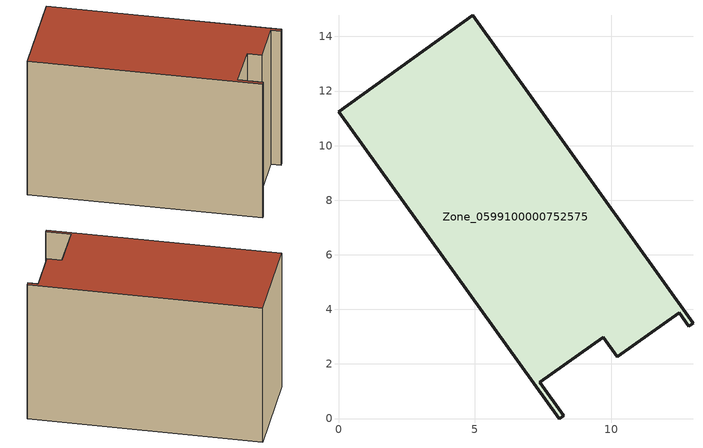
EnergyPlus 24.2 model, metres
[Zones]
Zone_0599100000752575
 floor ground (C_G): 0,11.25 4.93,14.77 12.99,3.49 12.83,3.38 12.48,3.87 10.22,2.26 9.7,2.98 7.38,1.32 8.25,0.11 8.09,0 z0
 wall outside (C_F): 7.38,1.32 9.7,2.98 10.22,2.26 12.48,3.87 12.83,3.38 12.99,3.49 4.93,14.77 0,11.25 8.09,0 8.25,0.11 7.38,1.32 z0:9.17
 roof outside (C_R): 12.99,3.49 4.93,14.77 0,11.25 8.09,0 8.25,0.11 7.38,1.32 9.7,2.98 10.22,2.26 12.48,3.87 12.83,3.38 z9.17
[BUILDING]
Pand.0599100000752575: North Axis=0; Terrain=City; Loads Convergence Tolerance Value=0.04; Temperature Convergence Tolerance Value=0.4; Solar Distribution=FullExterior; Maximum Number of Warmup Days=25; Minimum Number of Warmup Days=1
[Site:Location]
Rotterdam.The.Hague.AP_ZH_NLD Design_Conditions: Latitude=51.96; Longitude=4.45; Time Zone=1; Elevation=-4.5
[SITE:GROUNDTEMPERATURE:BUILDINGSURFACE]
18, 18, 18, 18, 18, 18, 18, 18, 18, 18, 18, 18
[MATERIAL] Thermal Absorptance=0.9; Solar Absorptance=0.7; Visible Absorptance=0.7
Name | Roughness | Thickness | Conductivity | Density | Specific Heat
G.TI.2006-2014 | MediumSmooth | 0.15 | 0.06 | 540 | 1210
F.TI.2006-2014 | Rough | 0.3 | 0.12 | 1920 | 840
R.TI.2006-2014 | MediumRough | 0.2 | 0.08 | 1500 | 1000
[CONSTRUCTION]
C_G: G.TI.2006-2014
C_F: F.TI.2006-2014
C_R: R.TI.2006-2014
[ZONE]
Zone_0599100000752575: Type=1; Multiplier=1; Ceiling Height=Autocalculate; Volume=Autocalculate; Floor Area=autocalculate; Part of Total Floor Area=Yes
[ZONEINFILTRATION:DESIGNFLOWRATE]
Infil_Zone_0599100000752575: Zone or ZoneList or Space or SpaceList=Zone_0599100000752575; Schedule=AlwaysOn; Design Flow Rate Calculation Method=Flow/Area; Flow Rate per Floor Area=0.0015; Constant Term Coefficient=1; Temperature Term Coefficient=0; Velocity Term Coefficient=0; Velocity Squared Term Coefficient=0
[HVACTEMPLATE:ZONE:IDEALLOADSAIRSYSTEM]
Zone_0599100000752575: Maximum Heating Supply Air Temperature=50; Minimum Cooling Supply Air Temperature=13; Maximum Heating Supply Air Humidity Ratio=0.0156; Minimum Cooling Supply Air Humidity Ratio=0.0077; Heating Limit=NoLimit; Cooling Limit=NoLimit; Dehumidification Control Type=ConstantSensibleHeatRatio; Cooling Sensible Heat Ratio=0.7; Dehumidification Setpoint=60; Humidification Control Type=None; Humidification Setpoint=30; Outdoor Air Method=None; Outdoor Air Flow Rate per Person=0.00944; Outdoor Air Flow Rate per Zone Floor Area=0; Outdoor Air Flow Rate per Zone=0; Demand Controlled Ventilation Type=None; Outdoor Air Economizer Type=NoEconomizer; Heat Recovery Type=None; Sensible Heat Recovery Effectiveness=0.7; Latent Heat Recovery Effectiveness=0.65
[ZONECONTROL:THERMOSTAT]
ThermostatControl_Zone_0599100000752575: Zone or ZoneList=Zone_0599100000752575; Control Type Schedule=DualSetpointControlType; Control 1=Thermostat_Zone_0599100000752575; Temperature Difference Between Cutout And Setpoint=0
[THERMOSTATSETPOINT:DUALSETPOINT]
Thermostat_Zone_0599100000752575: Heating Setpoint Temperature Schedule=HeatingSetpoint_Zone_0599100000752575; Cooling Setpoint Temperature Schedule=CoolingSetpoint_Zone_0599100000752575
[SCHEDULE:COMPACT]
HeatingSetpoint_Zone_0599100000752575: Through: 12/31, For: AllDays, Until: 24:00, 21
CoolingSetpoint_Zone_0599100000752575: Through: 12/31, For: AllDays, Until: 24:00, 24
DualSetpointControlType: Through: 12/31, For: AllDays, Until: 24:00, 4
AlwaysOn: Through: 12/31, For: AllDays, Until: 24:00, 1
